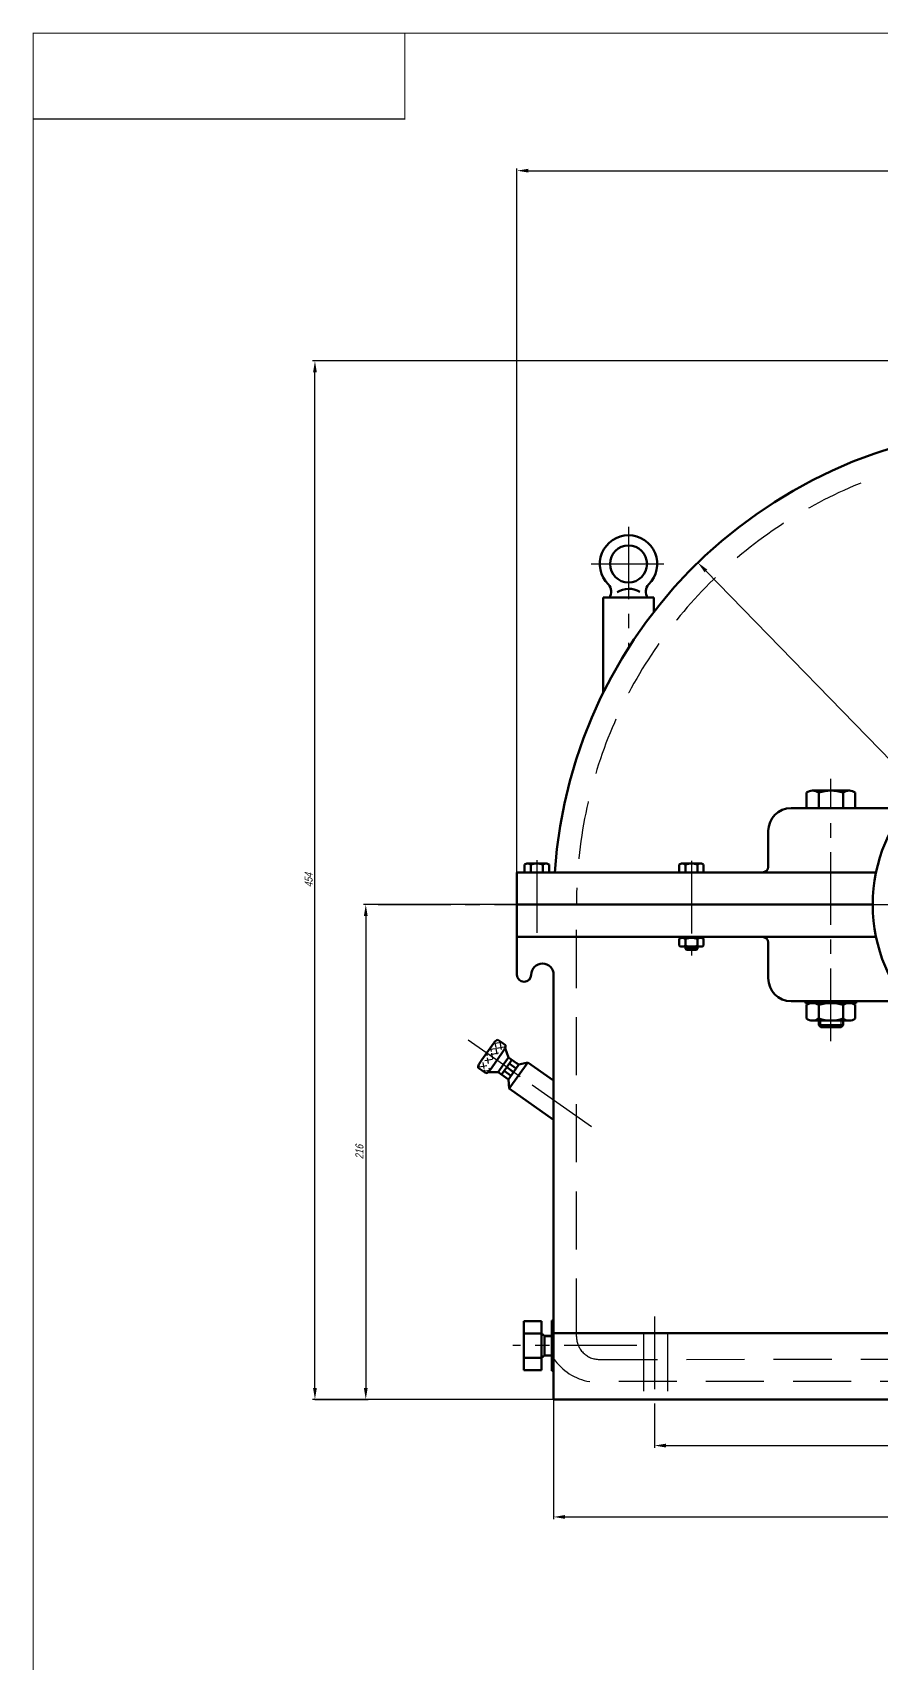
# Model space of a CAD drawing. Header units: millimetres. Extents: x 17910 to 19863, y 26307 to 27710.
# Drawn here: x 17910 to 18281, y 26997 to 27710 of the extents above; entities that cross this region are included whole.
import ezdxf

# ---------------------------------------------------------------- set-up
doc = ezdxf.new("R2010")
doc.units = ezdxf.units.MM
doc.linetypes.add('CENTER', pattern=[50.8, 31.75, -6.35, 6.35, -6.35])
doc.linetypes.add('DASHEDX2', pattern=[38.1, 25.4, -12.7])
for name, color, linetype in [('ОСЕВ', 5, 'CENTER'), ('Пунктир', 243, 'DASHEDX2'), ('РАЗМ', 6, 'Continuous'), ('ТОНК', 140, 'Continuous'), ('ШТРИХ', 30, 'Continuous')]:
    doc.layers.add(name, color=color, linetype=linetype)
doc.layers.add('ОСН', color=7, linetype='Continuous', lineweight=50)
doc.styles.add('MYSTYLE2', font='cad1win.shx', dxfattribs={"width": 0.8, "oblique": 15})
doc.dimstyles.new('STANDARD1', dxfattribs={"dimtxt": 3.5, "dimasz": 5, "dimexe": 1, "dimexo": 0, "dimgap": 1, "dimtad": 1, "dimdec": 4, "dimdsep": 46, "dimlunit": 6, "dimtxsty": 'MYSTYLE2', "dimcen": 2.5, "dimadec": 0, "dimazin": 0, "dimtfac": 1, "dimtdec": 4, "dimtmove": 0, "dimatfit": 3, "dimfxl": 0, "dimtolj": 1, "dimtzin": 0, "dimarcsym": 0})

# ---------------------------------------------------------------- blocks, each defined once
blk = doc.blocks.new('*D11')
at = {"layer": 'DEFPOINTS', "color": 0}
for p in [(18200.53, 27478.21), (18346.13, 27328.69)]:
    blk.add_point(p, dxfattribs=at)
at = {"layer": 'РАЗМ', "color": 0, "lineweight": -2}
blk.add_line((18342.14, 27332.79), (18204.02, 27474.63), dxfattribs=at)
at = {"layer": 'РАЗМ', "color": 0}
blk.add_solid([(18204.62, 27475.21), (18203.42, 27474.05), (18200.53, 27478.21)], dxfattribs=at)
at = {"layer": 'РАЗМ', "color": 0, "insert": (18340.41, 27338.51), "char_height": 3.5, "attachment_point": 5, "rotation": 314.23825, "style": 'MYSTYLE2'}
blk.add_mtext('\\A1;R210', dxfattribs=at)
blk = doc.blocks.new('*D8')
at = {"layer": 'DEFPOINTS', "color": 0}
for p in [(18033.05, 27566.46), (18342.71, 27566.46), (18137.43, 27112.36)]:
    blk.add_point(p, dxfattribs=at)
at = {"layer": 'РАЗМ', "color": 0, "lineweight": -2}
for p, q in [((18342.71, 27566.46), (18032.05, 27566.46)), ((18033.05, 27117.36), (18033.05, 27561.46)), ((18137.43, 27112.36), (18032.05, 27112.36))]:
    blk.add_line(p, q, dxfattribs=at)
at = {"layer": 'РАЗМ', "color": 0}
for points in [[(18032.22, 27561.46), (18033.88, 27561.46), (18033.05, 27566.46)], [(18032.22, 27117.36), (18033.88, 27117.36), (18033.05, 27112.36)]]:
    blk.add_solid(points, dxfattribs=at)
at = {"layer": 'РАЗМ', "color": 0, "insert": (18030.3, 27339.41), "char_height": 3.5, "attachment_point": 5, "rotation": 90, "style": 'MYSTYLE2'}
blk.add_mtext('\\A1;454', dxfattribs=at)
blk = doc.blocks.new('*D7')
at = {"layer": 'DEFPOINTS', "color": 0}
for p in [(18794.64, 27649.61), (18121.41, 27342.81), (18794.64, 27342.81)]:
    blk.add_point(p, dxfattribs=at)
at = {"layer": 'РАЗМ', "color": 0, "lineweight": -2}
for p, q in [((18121.41, 27342.81), (18121.41, 27650.61)), ((18126.41, 27649.61), (18789.64, 27649.61)), ((18794.64, 27342.81), (18794.64, 27650.61))]:
    blk.add_line(p, q, dxfattribs=at)
at = {"layer": 'РАЗМ', "color": 0}
for points in [[(18126.41, 27650.45), (18126.41, 27648.78), (18121.41, 27649.61)], [(18789.64, 27650.45), (18789.64, 27648.78), (18794.64, 27649.61)]]:
    blk.add_solid(points, dxfattribs=at)
at = {"layer": 'РАЗМ', "color": 0, "insert": (18458.02, 27652.36), "char_height": 3.5, "attachment_point": 5, "style": 'MYSTYLE2'}
blk.add_mtext('\\A1;680', dxfattribs=at)
blk = doc.blocks.new('*D14')
at = {"layer": 'DEFPOINTS', "color": 0}
for p in [(18137.43, 27112.36), (18778.61, 27112.36), (18778.61, 27060.95)]:
    blk.add_point(p, dxfattribs=at)
at = {"layer": 'РАЗМ', "color": 0, "lineweight": -2}
for p, q in [((18137.43, 27112.36), (18137.43, 27059.95)), ((18778.61, 27112.36), (18778.61, 27059.95)), ((18142.43, 27060.95), (18773.61, 27060.95))]:
    blk.add_line(p, q, dxfattribs=at)
at = {"layer": 'РАЗМ', "color": 0}
for points in [[(18142.43, 27061.78), (18142.43, 27060.12), (18137.43, 27060.95)], [(18773.61, 27061.78), (18773.61, 27060.12), (18778.61, 27060.95)]]:
    blk.add_solid(points, dxfattribs=at)
at = {"layer": 'РАЗМ', "color": 0, "insert": (18457.15, 27063.7), "char_height": 3.5, "attachment_point": 5, "style": 'MYSTYLE2'}
blk.add_mtext('\\A1;640', dxfattribs=at)
blk = doc.blocks.new('*D12')
at = {"layer": 'DEFPOINTS', "color": 0}
for p in [(18458.02, 27112.36), (18181.56, 27106.45), (18458.02, 27092.17)]:
    blk.add_point(p, dxfattribs=at)
at = {"layer": 'РАЗМ', "color": 0, "lineweight": -2}
for p, q in [((18458.02, 27112.36), (18458.02, 27091.17)), ((18181.56, 27106.45), (18181.56, 27091.17)), ((18186.56, 27092.17), (18453.02, 27092.17))]:
    blk.add_line(p, q, dxfattribs=at)
at = {"layer": 'РАЗМ', "color": 0}
for points in [[(18186.56, 27093), (18186.56, 27091.33), (18181.56, 27092.17)], [(18453.02, 27093), (18453.02, 27091.33), (18458.02, 27092.17)]]:
    blk.add_solid(points, dxfattribs=at)
at = {"layer": 'РАЗМ', "color": 0, "insert": (18328.6, 27094.92), "char_height": 3.5, "attachment_point": 5, "style": 'MYSTYLE2'}
blk.add_mtext('\\A1;275', dxfattribs=at)
blk = doc.blocks.new('*D9')
at = {"layer": 'DEFPOINTS', "color": 0}
for p in [(18121.41, 27328.69), (18033.05, 27112.36), (18055.28, 27112.36)]:
    blk.add_point(p, dxfattribs=at)
at = {"layer": 'РАЗМ', "color": 0, "lineweight": -2}
for p, q in [((18121.41, 27328.69), (18054.28, 27328.69)), ((18055.28, 27323.69), (18055.28, 27117.36)), ((18033.05, 27112.36), (18056.28, 27112.36))]:
    blk.add_line(p, q, dxfattribs=at)
at = {"layer": 'РАЗМ', "color": 0}
for points in [[(18054.45, 27323.69), (18056.11, 27323.69), (18055.28, 27328.69)], [(18054.45, 27117.36), (18056.11, 27117.36), (18055.28, 27112.36)]]:
    blk.add_solid(points, dxfattribs=at)
at = {"layer": 'РАЗМ', "color": 0, "insert": (18052.53, 27220.53), "char_height": 3.5, "attachment_point": 5, "rotation": 90, "style": 'MYSTYLE2'}
blk.add_mtext('\\A1;216', dxfattribs=at)

msp = doc.modelspace()

# ---------------------------------------------------------------- hatches: boundary and pattern name
at = {"layer": 'ШТРИХ'}
h = msp.add_hatch(dxfattribs=at)
h.set_pattern_fill('ANSI37', color=256, scale=0.702347, angle=-35.02779785, style=0)
h.set_pattern_definition([(9.972202, (-5767.021, 21389.547), (-0.38616134, 2.19626013), []), (99.972202, (-5767.021, 21389.547), (-2.19626013, -0.38616134), [])])
edge = h.paths.add_edge_path()
edge.add_arc((18107.05557, 27257.89042), 2.94763, 323.44467172, 326.49973257)
edge.add_arc((18113.42054, 27266.97116), 2.94763, 323.44467172, 326.49973258)
edge.add_line((18110.49921, 27257.66972), (18109.33314, 27256.00613))
edge.add_arc((18106.96537, 27257.76173), 2.94763, 287.43707887, 326.49973258)
edge.add_line((18115.96872, 27265.47293), (18114.80265, 27263.80934))
edge.add_arc((18113.51074, 27267.09985), 2.94763, 323.44467172, 362.50732543)
edge.add_line((18114.80265, 27263.80934), (18110.49921, 27257.66972))
edge.add_line((18107.84865, 27254.94956), (18106.14316, 27256.14499))
edge.add_line((18116.45555, 27267.2288), (18114.75006, 27268.42422))
edge.add_line((18106.09057, 27260.75987), (18104.9245, 27259.09628))
edge.add_arc((18107.38248, 27257.46937), 2.94763, 143.44467172, 182.50732543)
edge.add_arc((18107.47268, 27257.59805), 2.94763, 143.44467173, 146.49973257)
edge.add_line((18111.56008, 27268.56308), (18110.39401, 27266.89949))
edge.add_arc((18113.92785, 27266.80748), 2.94763, 107.43707887, 146.49973257)
edge.add_arc((18113.83765, 27266.67879), 2.94763, 143.44467172, 146.49973257)
edge.add_line((18110.39401, 27266.89949), (18106.09057, 27260.75987))
edge.add_line((18113.04457, 27269.61965), (18114.75006, 27268.42422))
edge.add_line((18104.43768, 27257.34042), (18106.14316, 27256.14499))

# ---------------------------------------------------------------- linework, layer by layer
at = {"const_width": 0.5}
for points in [[(17909.8245, 26307.23423), (17909.8245, 27709.73423), (19862.3245, 27709.73423), (19862.3245, 26307.23423)], [(18072.3245, 27709.73423), (18072.3245, 27672.23423), (17909.8245, 27672.23423)]]:
    msp.add_lwpolyline(points, dxfattribs=at)
at = {"layer": 'ОСЕВ'}
for p, q in [((18170.18397, 27493.95658), (18170.18397, 27440.19044)), ((18153.86939, 27477.642), (18186.49855, 27477.642)), ((18258.68584, 27269.03508), (18258.68584, 27383.65993)), ((18130.08424, 27348.09854), (18130.08424, 27310.41019)), ((18197.71169, 27347.79513), (18197.71169, 27306.42844)), ((18060.71317, 27328.69172), (18121.40505, 27328.69172)), ((18276.97338, 27328.69172), (18415.28476, 27328.69172)), ((18116.92712, 27257.58872), (18100.01973, 27269.43963)), ((18154.03926, 27231.57567), (18119.9276, 27255.48559)), ((18181.56417, 27148.59148), (18181.56417, 27106.44896)), ((18173.76582, 27135.85485), (18119.65438, 27135.85485))]:
    msp.add_line(p, q, dxfattribs=at)
at = {"layer": 'ОСН'}
for p, q in [((18159.0932, 27462.91996), (18159.0932, 27421.2796)), ((18159.0932, 27462.91996), (18170.18397, 27462.91996)), ((18181.27474, 27462.91996), (18170.18397, 27462.91996)), ((18181.27474, 27462.91996), (18181.27474, 27456.66821)), ((18248.01072, 27377.69281), (18248.01072, 27374.72744)), ((18248.01072, 27370.89472), (18248.01072, 27374.72744)), ((18250.45575, 27378.56015), (18253.34828, 27378.56015)), ((18253.34828, 27378.56015), (18264.0234, 27378.56015)), ((18253.34828, 27377.69281), (18253.34828, 27374.72744)), ((18253.34828, 27370.89472), (18253.34828, 27374.72744)), ((18264.0234, 27378.56015), (18266.91594, 27378.56015)), ((18264.0234, 27377.69281), (18264.0234, 27374.72744)), ((18264.0234, 27370.89472), (18264.0234, 27374.72744)), ((18269.36097, 27377.69281), (18269.36097, 27374.72744)), ((18269.36097, 27370.89472), (18269.36097, 27374.72744)), ((18259.6234, 27370.89472), (18241.29785, 27370.89472)), ((18259.6234, 27370.89472), (18291.34389, 27370.89472)), ((18231.29785, 27360.89472), (18231.29785, 27345.33561)), ((18124.74668, 27346.20472), (18124.74668, 27344.72203)), ((18125.96919, 27346.63838), (18127.41546, 27346.63838)), ((18127.41546, 27346.63838), (18132.75302, 27346.63838)), ((18127.41546, 27346.20472), (18127.41546, 27344.72203)), ((18132.75302, 27346.63838), (18134.19929, 27346.63838)), ((18132.75302, 27346.20472), (18132.75302, 27344.72203)), ((18135.4218, 27346.20472), (18135.4218, 27344.72203)), ((18192.37413, 27346.20472), (18192.37413, 27344.72203)), ((18193.59664, 27346.63838), (18195.04291, 27346.63838)), ((18195.04291, 27346.63838), (18200.38047, 27346.63838)), ((18195.04291, 27346.20472), (18195.04291, 27344.72203)), ((18200.38047, 27346.63838), (18201.82674, 27346.63838)), ((18200.38047, 27346.20472), (18200.38047, 27344.72203)), ((18203.04925, 27346.20472), (18203.04925, 27344.72203)), ((18278.42895, 27342.80567), (18121.40505, 27342.80567)), ((18121.40505, 27342.80567), (18121.40505, 27298.05683)), ((18124.74668, 27342.80567), (18124.74668, 27344.72203)), ((18127.41546, 27342.80567), (18127.41546, 27344.72203)), ((18132.75302, 27342.80567), (18132.75302, 27344.72203)), ((18135.4218, 27342.80567), (18135.4218, 27344.72203)), ((18192.37413, 27342.80567), (18192.37413, 27344.72203)), ((18195.04291, 27342.80567), (18195.04291, 27344.72203)), ((18200.38047, 27342.80567), (18200.38047, 27344.72203)), ((18203.04925, 27342.80567), (18203.04925, 27344.72203)), ((18231.29785, 27345.33561), (18231.29439, 27345.20342)), ((18121.40505, 27328.69172), (18276.97338, 27328.69172)), ((18278.42895, 27314.57776), (18121.40505, 27314.57776)), ((18192.19784, 27314.57776), (18192.19784, 27314.17252)), ((18197.71169, 27314.17252), (18192.19784, 27314.17252)), ((18192.37413, 27313.73885), (18192.37413, 27312.25616)), ((18192.37413, 27310.77347), (18192.37413, 27312.25616)), ((18193.59664, 27310.3398), (18195.04291, 27310.3398)), ((18195.04291, 27313.73885), (18195.04291, 27312.25616)), ((18195.04291, 27310.77347), (18195.04291, 27312.25616)), ((18195.04291, 27309.3226), (18195.04291, 27310.3398)), ((18195.04291, 27310.3398), (18200.38047, 27310.3398)), ((18197.71169, 27314.17252), (18203.22554, 27314.17252)), ((18200.38047, 27313.73885), (18200.38047, 27312.25616)), ((18200.38047, 27310.77347), (18200.38047, 27312.25616)), ((18200.38047, 27309.3226), (18200.38047, 27310.3398)), ((18200.38047, 27310.3398), (18201.82674, 27310.3398)), ((18203.04925, 27313.73885), (18203.04925, 27312.25616)), ((18203.04925, 27310.77347), (18203.04925, 27312.25616)), ((18203.22554, 27314.57776), (18203.22554, 27314.17252)), ((18231.29785, 27312.04783), (18231.29439, 27312.18001)), ((18231.29785, 27296.48871), (18231.29785, 27312.04783)), ((18195.04291, 27309.3226), (18195.49015, 27308.87583)), ((18195.04291, 27309.3226), (18200.38047, 27309.3226)), ((18197.71169, 27308.87583), (18195.49015, 27308.87583)), ((18197.71169, 27308.87583), (18199.93324, 27308.87583)), ((18200.38047, 27309.3226), (18199.93324, 27308.87583)), ((18137.43088, 27298.05683), (18137.43088, 27112.35925)), ((18259.6234, 27286.48871), (18241.29785, 27286.48871)), ((18247.65814, 27286.48871), (18247.65814, 27285.67822)), ((18258.68584, 27285.67822), (18247.65814, 27285.67822)), ((18248.01072, 27284.81088), (18248.01072, 27281.84551)), ((18248.01072, 27278.88013), (18248.01072, 27281.84551)), ((18253.34828, 27284.81088), (18253.34828, 27281.84551)), ((18253.34828, 27278.88013), (18253.34828, 27281.84551)), ((18258.68584, 27285.67822), (18269.71354, 27285.67822)), ((18259.6234, 27286.48871), (18291.34389, 27286.48871)), ((18264.0234, 27284.81088), (18264.0234, 27281.84551)), ((18264.0234, 27278.88013), (18264.0234, 27281.84551)), ((18269.36097, 27284.81088), (18269.36097, 27281.84551)), ((18269.36097, 27278.88013), (18269.36097, 27281.84551)), ((18269.71354, 27286.48871), (18269.71354, 27285.67822)), ((18250.45575, 27278.01279), (18253.34828, 27278.01279)), ((18253.34828, 27278.01279), (18264.0234, 27278.01279)), ((18253.34828, 27275.97839), (18253.34828, 27278.01279)), ((18253.34828, 27275.97839), (18264.0234, 27275.97839)), ((18253.34828, 27275.97839), (18254.24275, 27275.08485)), ((18258.68584, 27275.08485), (18254.24275, 27275.08485)), ((18258.68584, 27275.08485), (18263.12893, 27275.08485)), ((18264.0234, 27275.97839), (18263.12893, 27275.08485)), ((18264.0234, 27278.01279), (18266.91594, 27278.01279)), ((18264.0234, 27275.97839), (18264.0234, 27278.01279)), ((18111.56008, 27268.56308), (18110.39401, 27266.89949)), ((18113.04457, 27269.61965), (18114.75006, 27268.42422)), ((18116.45555, 27267.2288), (18114.75006, 27268.42422)), ((18106.09057, 27260.75987), (18104.9245, 27259.09628)), ((18110.39401, 27266.89949), (18106.09057, 27260.75987)), ((18114.80265, 27263.80934), (18110.49921, 27257.66972)), ((18115.96872, 27265.47293), (18114.80265, 27263.80934)), ((18117.66531, 27261.89097), (18115.40001, 27258.65912)), ((18116.21852, 27265.93518), (18117.66531, 27261.89097)), ((18119.19242, 27260.82057), (18116.92712, 27257.58872)), ((18117.66531, 27261.89097), (18121.23716, 27259.38735)), ((18104.43768, 27257.34042), (18106.14316, 27256.14499)), ((18107.84865, 27254.94956), (18106.14316, 27256.14499)), ((18108.73885, 27255.40732), (18113.1347, 27255.42727)), ((18110.49921, 27257.66972), (18109.33314, 27256.00613)), ((18113.1347, 27255.42727), (18115.40001, 27258.65912)), ((18113.1347, 27255.42727), (18116.70655, 27252.92365)), ((18114.66181, 27254.35687), (18116.92712, 27257.58872)), ((18118.79495, 27253.86967), (18115.79446, 27255.9728)), ((18119.9276, 27255.48559), (18116.92712, 27257.58872)), ((18117.6623, 27252.25374), (18119.9276, 27255.48559)), ((18126.10395, 27259.71431), (18118.0593, 27248.23722)), ((18121.06025, 27257.10152), (18118.05977, 27259.20465)), ((18122.1929, 27258.71744), (18119.9276, 27255.48559)), ((18121.23716, 27259.38735), (18122.1929, 27258.71744)), ((18122.1929, 27258.71744), (18126.10395, 27259.71431)), ((18126.10395, 27259.71431), (18137.43088, 27251.77491)), ((18116.70655, 27252.92365), (18117.6623, 27252.25374)), ((18117.6623, 27252.25374), (18118.0593, 27248.23722)), ((18118.0593, 27248.23722), (18137.43088, 27234.65909)), ((18124.47809, 27135.85485), (18124.47809, 27146.52998)), ((18124.47809, 27146.52998), (18128.3108, 27146.52998)), ((18132.14351, 27146.52998), (18128.3108, 27146.52998)), ((18132.14351, 27135.85485), (18132.14351, 27146.52998)), ((18136.62039, 27135.85485), (18136.62039, 27146.88255)), ((18137.43088, 27146.88255), (18136.62039, 27146.88255)), ((18124.47809, 27141.19241), (18128.3108, 27141.19241)), ((18132.14351, 27141.19241), (18128.3108, 27141.19241)), ((18132.14351, 27141.19241), (18133.46203, 27140.14708)), ((18133.46203, 27140.14708), (18133.46203, 27131.56263)), ((18133.46203, 27140.14708), (18136.62039, 27140.14708)), ((18137.43088, 27141.36254), (18283.67619, 27141.36254)), ((18124.47809, 27135.85485), (18124.47809, 27125.17973)), ((18132.14351, 27135.85485), (18132.14351, 27125.17973)), ((18136.62039, 27135.85485), (18136.62039, 27124.82715)), ((18124.47809, 27130.51729), (18128.3108, 27130.51729)), ((18124.47809, 27125.17973), (18128.3108, 27125.17973)), ((18132.14351, 27130.51729), (18128.3108, 27130.51729)), ((18132.14351, 27125.17973), (18128.3108, 27125.17973)), ((18132.14351, 27130.51729), (18133.46203, 27131.56263)), ((18133.46203, 27131.56263), (18136.62039, 27131.56263)), ((18137.43088, 27124.82715), (18136.62039, 27124.82715)), ((18137.43088, 27112.35925), (18778.61393, 27112.35925))]:
    msp.add_line(p, q, dxfattribs=at)
for centre, radius in [((18170.18397, 27477.642), 8.09422), ((18346.12907, 27328.69172), 69.15569)]:
    msp.add_circle(centre, radius, dxfattribs=at)
for centre, radius, start, end in [((18346.12907, 27328.69172), 208.69819, 90, 176.12221026), ((18170.18397, 27477.642), 12.5398, 314.56223431, 225.43776569), ((18158.11919, 27465.58476), 4.51854, 323.86086564, 43.71745322), ((18182.24875, 27465.58476), 4.51854, 136.28254678, 216.13913436), ((18170.25261, 27457.49973), 9.28379, 58.25143608, 122.75275075), ((18250.56762, 27374.36482), 4.19682, 88.47246958, 127.53512328), ((18250.79138, 27374.36482), 4.19682, 52.46487672, 91.52753043), ((18258.68584, 27361.70286), 16.85729, 71.54062088, 108.45937913), ((18266.58031, 27374.36482), 4.19682, 88.47246958, 127.53512328), ((18266.80406, 27374.36482), 4.19682, 52.46487672, 91.52753043), ((18241.29785, 27360.89472), 10, 90, 180), ((18126.02513, 27344.54072), 2.09841, 88.47246958, 127.53512328), ((18126.13701, 27344.54072), 2.09841, 52.46487672, 91.52753043), ((18130.08424, 27338.20974), 8.42865, 71.54062088, 108.45937913), ((18134.03147, 27344.54072), 2.09841, 88.47246958, 127.53512328), ((18134.14335, 27344.54072), 2.09841, 52.46487672, 91.52753043), ((18193.65258, 27344.54072), 2.09841, 88.47246958, 127.53512328), ((18193.76446, 27344.54072), 2.09841, 52.46487672, 91.52753043), ((18197.71169, 27338.20974), 8.42865, 71.54062088, 108.45937913), ((18201.65892, 27344.54072), 2.09841, 88.47246958, 127.53512328), ((18201.7708, 27344.54072), 2.09841, 52.46487672, 91.52753043), ((18228.76791, 27345.33561), 2.52994, 270, 357.00501328), ((18193.65258, 27312.07485), 2.09841, 88.47246958, 127.53512328), ((18193.65258, 27312.43747), 2.09841, 232.46487672, 271.52753042), ((18193.76446, 27312.07485), 2.09841, 52.46487672, 91.52753043), ((18193.76446, 27312.43747), 2.09841, 268.47246957, 307.53512328), ((18197.71169, 27305.74387), 8.42865, 71.54062088, 108.45937913), ((18197.71169, 27318.76845), 8.42865, 251.54062087, 288.45937912), ((18201.65892, 27312.07485), 2.09841, 88.47246958, 127.53512328), ((18201.65892, 27312.43747), 2.09841, 232.46487672, 271.52753042), ((18201.7708, 27312.07485), 2.09841, 52.46487672, 91.52753043), ((18201.7708, 27312.43747), 2.09841, 268.47246957, 307.53512328), ((18228.76791, 27312.04783), 2.52994, 2.99498672, 90), ((18124.52131, 27298.05683), 3.11626, 180, 0), ((18132.53423, 27298.05683), 4.89665, 0, 180), ((18241.29785, 27296.48871), 10, 180, 270), ((18250.56762, 27281.48289), 4.19682, 88.47246958, 127.53512328), ((18250.79138, 27281.48289), 4.19682, 52.46487672, 91.52753043), ((18258.68584, 27268.82093), 16.85729, 71.54062088, 108.45937913), ((18266.58031, 27281.48289), 4.19682, 88.47246958, 127.53512328), ((18266.80406, 27281.48289), 4.19682, 52.46487672, 91.52753043), ((18250.56762, 27282.20813), 4.19682, 232.46487672, 271.52753042), ((18250.79138, 27282.20813), 4.19682, 268.47246957, 307.53512328), ((18258.68584, 27294.87008), 16.85729, 251.54062087, 288.45937912), ((18266.58031, 27282.20813), 4.19682, 232.46487672, 271.52753042), ((18266.80406, 27282.20813), 4.19682, 268.47246957, 307.53512328), ((18113.83765, 27266.67879), 2.94763, 143.44467172, 146.49973257), ((18113.92785, 27266.80748), 2.94763, 107.43707887, 146.49973257), ((18113.42054, 27266.97116), 2.94763, 323.44467172, 326.49973258), ((18113.51074, 27267.09985), 2.94763, 323.44467172, 2.50732543), ((18107.38248, 27257.46937), 2.94763, 143.44467172, 182.50732543), ((18107.47268, 27257.59805), 2.94763, 143.44467173, 146.49973257), ((18106.96537, 27257.76173), 2.94763, 287.43707887, 326.49973258), ((18107.05557, 27257.89042), 2.94763, 323.44467172, 326.49973257)]:
    msp.add_arc(centre, radius, start, end, dxfattribs=at)
at = {"layer": 'Пунктир'}
for p, q in [((18147.43088, 27139.83042), (18147.43088, 27328.69172)), ((18176.75787, 27141.36254), (18176.75787, 27112.35925)), ((18187.29613, 27141.36254), (18187.29613, 27112.35925)), ((18157.43953, 27129.83043), (18758.64227, 27130.35012)), ((18458.02241, 27120.14418), (18153.22255, 27120.14418))]:
    msp.add_line(p, q, dxfattribs=at)
for centre, radius, start, end in [((18346.12907, 27328.69172), 198.69819, 90, 180), ((18157.43088, 27139.83042), 10, 180, 270.04952759), ((18157.06624, 27143.50292), 23.67287, 213.95815967, 260.65568297)]:
    msp.add_arc(centre, radius, start, end, dxfattribs=at)
at = {"layer": 'ТОНК'}
for p, q in [((18195.49015, 27308.87583), (18195.49015, 27310.3398)), ((18199.93324, 27308.87583), (18199.93324, 27310.3398)), ((18254.24275, 27275.08485), (18254.24275, 27278.01279)), ((18263.12893, 27275.08485), (18263.12893, 27278.01279)), ((18133.46203, 27139.83297), (18136.62039, 27139.83297)), ((18133.46203, 27131.87673), (18136.62039, 27131.87673))]:
    msp.add_line(p, q, dxfattribs=at)

# ---------------------------------------------------------------- dimensions: what is measured, and where the dimension line sits
at = {"layer": 'РАЗМ'}
dim = msp.add_linear_dim(base=(18794.63976, 27649.61488), p1=(18121.40505, 27342.80567), p2=(18794.63976, 27342.80567), text='680', dimstyle='STANDARD1', dxfattribs=at)
dim.commit()
dim.dimension.update_dxf_attribs({"geometry": '*D7', "text_midpoint": (18458.02241, 27652.36488)})
for base, p1, p2, text, picture, middle in [((18033.04881, 27566.46092), (18137.43088, 27112.35925), (18342.7131, 27566.46092), '454', '*D8', (18030.29881, 27339.41009)), ((18055.28082, 27112.35925), (18121.40505, 27328.69172), (18033.04881, 27112.35925), '216', '*D9', (18052.53082, 27220.52549))]:
    dim = msp.add_linear_dim(base=base, p1=p1, p2=p2, angle=90, text=text, dimstyle='STANDARD1', dxfattribs=at)
    dim.commit()
    dim.dimension.update_dxf_attribs({"geometry": picture, "text_midpoint": middle})
dim = msp.add_radius_dim(center=(18346.12907, 27328.69172), mpoint=(18200.53213, 27478.2125), text='R210', dimstyle='STANDARD1', dxfattribs=at)
dim.commit()
dim.dimension.update_dxf_attribs({"geometry": '*D11', "text_midpoint": (18338.43803, 27336.59003), "dimtype": 164})
for base, p1, p2, text, picture, middle in [((18778.61393, 27060.94913), (18137.43088, 27112.35925), (18778.61393, 27112.35925), '640', '*D14', (18457.14836, 27060.94913)), ((18458.02241, 27092.16794), (18181.56417, 27106.44896), (18458.02241, 27112.35925), '275', '*D12', (18328.59621, 27092.16794))]:
    dim = msp.add_linear_dim(base=base, p1=p1, p2=p2, text=text, dimstyle='STANDARD1', dxfattribs=at)
    dim.commit()
    dim.dimension.update_dxf_attribs({"geometry": picture, "text_midpoint": middle, "dimtype": 160})

doc.saveas('drawing.dxf')
